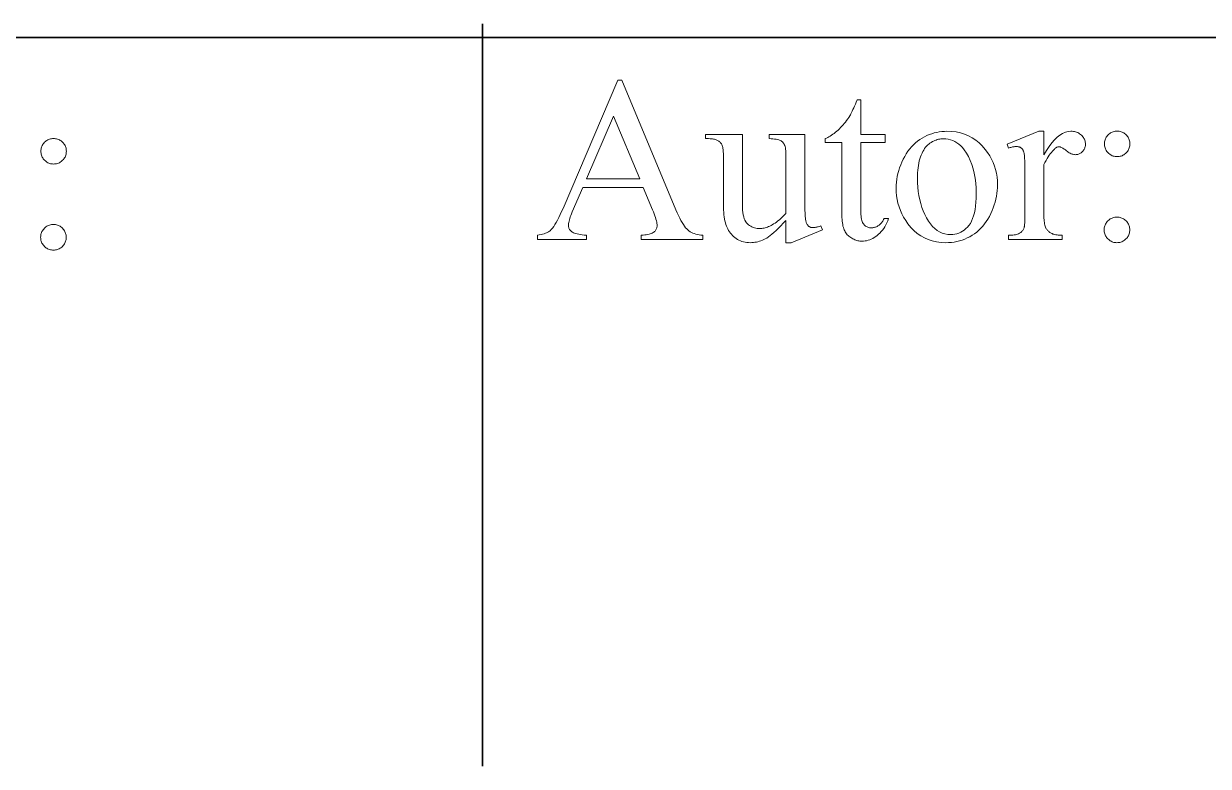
# Model space of a CAD drawing. Extents: x 0 to 297, y 0 to 210.
# Drawn here: x 179.79 to 202.11, y 20.26 to 34.26 of the extents above; entities that cross this region are included whole.
import ezdxf

# ---------------------------------------------------------------- set-up
doc = ezdxf.new("R2010")
doc.units = 0

msp = doc.modelspace()

# ---------------------------------------------------------------- linework, layer by layer
at = {"color": 7, "lineweight": 35, "ltscale": 0.35}
msp.add_line((188.434967, 20.259727), (188.434967, 34.259727), dxfattribs=at)
at = {"color": 7, "lineweight": 35}
msp.add_line((162, 34), (287, 34), dxfattribs=at)
at = {"color": 7, "lineweight": 13}
for points in [[(191.462494, 31.173923), (190.32695, 31.173923), (190.12796, 30.711054), (190.113983, 30.677744), (190.101486, 30.646166), (190.090454, 30.616318), (190.080902, 30.5882), (190.072815, 30.561811), (190.066193, 30.537153), (190.061035, 30.514227), (190.057358, 30.493029), (190.055161, 30.473562), (190.054428, 30.455828), (190.055054, 30.442579), (190.056976, 30.429655), (190.060165, 30.417055), (190.064636, 30.404781), (190.070374, 30.392832), (190.077393, 30.381205), (190.085693, 30.369904), (190.095261, 30.358927), (190.10611, 30.348274), (190.118225, 30.337946), (190.132477, 30.328138), (190.149673, 30.319042), (190.169846, 30.310661), (190.192978, 30.302994), (190.21907, 30.29604), (190.248138, 30.289799), (190.280151, 30.284273), (190.31514, 30.279461), (190.353088, 30.275362), (190.393997, 30.271976), (190.393997, 30.191948), (189.470428, 30.191948), (189.470428, 30.271976), (189.505905, 30.27866), (189.538773, 30.285732), (189.569061, 30.293196), (189.596741, 30.301046), (189.621841, 30.309288), (189.644333, 30.317917), (189.66423, 30.326937), (189.681534, 30.336346), (189.696243, 30.346144), (189.708359, 30.356331), (189.730652, 30.379236), (189.753433, 30.406425), (189.776672, 30.437897), (189.8004, 30.47365), (189.824615, 30.513685), (189.849289, 30.558004), (189.874451, 30.606606), (189.90007, 30.659489), (189.926178, 30.716656), (189.952759, 30.778105), (190.984482, 33.191948), (191.060196, 33.191948), (192.0811, 30.75215), (192.10553, 30.695383), (192.129501, 30.642748), (192.15303, 30.594244), (192.176102, 30.549871), (192.198715, 30.50963), (192.220871, 30.47352), (192.242569, 30.44154), (192.263824, 30.413692), (192.284622, 30.389977), (192.304962, 30.37039), (192.325867, 30.353638), (192.348358, 30.338423), (192.372421, 30.324741), (192.398056, 30.312597), (192.425278, 30.301987), (192.454071, 30.292913), (192.484451, 30.285376), (192.516418, 30.279373), (192.549942, 30.274908), (192.585068, 30.271976), (192.585068, 30.191948), (191.427887, 30.191948), (191.427887, 30.271976), (191.461792, 30.274118), (191.493423, 30.277081), (191.522797, 30.280867), (191.549881, 30.285473), (191.574707, 30.290903), (191.597244, 30.297153), (191.617523, 30.304226), (191.635529, 30.31212), (191.651276, 30.320837), (191.664734, 30.330376), (191.676453, 30.340542), (191.68692, 30.351141), (191.696167, 30.362171), (191.704178, 30.373634), (191.710968, 30.38553), (191.716507, 30.39786), (191.720825, 30.410622), (191.723907, 30.423815), (191.725754, 30.437441), (191.726379, 30.451502), (191.72551, 30.471638), (191.722916, 30.49398), (191.718597, 30.51853), (191.71254, 30.545286), (191.704742, 30.574247), (191.695236, 30.605415), (191.68399, 30.63879), (191.671005, 30.67437), (191.656296, 30.712156), (191.639862, 30.75215)], [(195.563431, 32.824249), (195.563431, 32.173203), (196.026306, 32.173203), (196.026306, 32.021797), (195.563431, 32.021797), (195.563431, 30.737009), (195.56398, 30.699764), (195.565643, 30.665026), (195.568405, 30.632799), (195.572266, 30.603081), (195.577225, 30.575871), (195.583298, 30.551168), (195.590454, 30.528978), (195.59874, 30.509295), (195.608109, 30.492121), (195.618591, 30.477457), (195.629929, 30.464716), (195.641907, 30.453318), (195.65451, 30.44326), (195.667725, 30.434544), (195.68158, 30.427168), (195.69606, 30.421133), (195.711182, 30.416439), (195.726913, 30.413088), (195.743271, 30.411076), (195.760269, 30.410404), (195.77449, 30.410849), (195.788635, 30.412178), (195.802704, 30.414396), (195.816666, 30.4175), (195.830551, 30.42149), (195.84436, 30.426367), (195.858078, 30.432133), (195.871704, 30.438784), (195.885239, 30.446321), (195.898697, 30.454746), (195.911804, 30.464035), (195.924301, 30.474169), (195.936203, 30.485146), (195.947479, 30.496965), (195.958176, 30.50963), (195.968246, 30.523138), (195.977722, 30.537489), (195.986588, 30.552683), (195.994858, 30.568722), (196.002518, 30.585604), (196.086868, 30.585604), (196.071106, 30.544258), (196.054077, 30.505013), (196.035797, 30.467863), (196.016266, 30.432814), (195.995483, 30.39986), (195.97345, 30.369007), (195.95015, 30.34025), (195.925598, 30.313591), (195.899796, 30.289032), (195.872742, 30.266569), (195.844971, 30.246227), (195.817017, 30.228025), (195.788895, 30.211966), (195.760605, 30.198048), (195.732147, 30.18627), (195.703506, 30.176634), (195.674698, 30.16914), (195.645706, 30.163786), (195.616562, 30.160574), (195.587234, 30.159504), (195.567368, 30.160055), (195.547607, 30.161711), (195.527924, 30.164467), (195.508316, 30.168329), (195.488815, 30.173292), (195.469391, 30.179359), (195.450058, 30.186529), (195.430801, 30.194803), (195.411636, 30.20418), (195.392563, 30.214659), (195.374023, 30.226166), (195.356491, 30.238625), (195.339935, 30.252035), (195.324387, 30.266396), (195.30983, 30.28171), (195.296265, 30.297976), (195.283707, 30.315193), (195.272125, 30.333361), (195.261551, 30.352482), (195.251968, 30.372553), (195.243347, 30.394215), (195.235626, 30.418104), (195.228806, 30.444223), (195.2229, 30.472569), (195.217911, 30.503141), (195.213821, 30.535942), (195.210632, 30.570971), (195.208374, 30.608227), (195.207001, 30.647713), (195.206543, 30.689425), (195.206543, 32.021797), (194.892929, 32.021797), (194.892929, 32.093174), (194.916763, 32.103352), (194.94072, 32.114845), (194.964783, 32.127663), (194.988953, 32.141796), (195.013229, 32.157249), (195.037628, 32.174023), (195.062119, 32.192116), (195.086716, 32.211529), (195.111435, 32.232262), (195.136261, 32.254314), (195.160858, 32.277447), (195.184921, 32.301422), (195.208435, 32.326241), (195.23143, 32.351906), (195.25386, 32.37841), (195.275757, 32.405762), (195.297119, 32.433956), (195.317947, 32.462994), (195.338226, 32.492874), (195.357956, 32.523598), (195.368301, 32.541401), (195.37941, 32.561928), (195.391312, 32.585178), (195.403976, 32.611156), (195.417435, 32.639858), (195.431671, 32.671284), (195.446686, 32.705437), (195.462463, 32.742317), (195.479034, 32.781918), (195.496384, 32.824249)], [(191.401932, 31.333981), (190.904465, 32.519272), (190.393997, 31.333981)], [(194.510086, 32.173203), (194.510086, 30.972771), (194.510239, 30.90666), (194.510727, 30.845892), (194.511536, 30.790466), (194.51268, 30.740383), (194.514145, 30.695642), (194.515915, 30.656244), (194.518036, 30.622189), (194.520462, 30.593477), (194.523224, 30.570107), (194.526306, 30.552078), (194.529739, 30.537186), (194.533569, 30.523224), (194.537796, 30.510193), (194.542389, 30.498091), (194.547394, 30.486919), (194.55278, 30.476677), (194.558548, 30.467365), (194.564713, 30.458984), (194.571274, 30.451534), (194.578217, 30.445011), (194.585464, 30.439259), (194.592972, 30.434111), (194.600693, 30.429569), (194.608673, 30.425632), (194.616882, 30.4223), (194.62532, 30.419577), (194.634003, 30.417456), (194.642929, 30.415941), (194.652084, 30.415033), (194.661484, 30.41473), (194.675079, 30.415098), (194.688995, 30.416203), (194.703278, 30.418039), (194.717896, 30.420614), (194.732864, 30.423923), (194.748184, 30.427969), (194.76384, 30.432749), (194.779846, 30.438263), (194.796204, 30.444515), (194.812897, 30.451502), (194.84317, 30.375797), (194.250534, 30.131386), (194.153198, 30.131386), (194.153198, 30.550997), (194.103363, 30.497681), (194.055954, 30.448473), (194.010956, 30.403376), (193.968399, 30.362389), (193.928253, 30.32551), (193.890533, 30.292742), (193.855225, 30.264082), (193.822357, 30.239532), (193.791901, 30.219093), (193.76387, 30.202763), (193.736893, 30.189201), (193.709625, 30.177067), (193.682037, 30.166361), (193.65416, 30.157082), (193.625977, 30.149229), (193.597488, 30.142805), (193.56871, 30.13781), (193.539612, 30.134241), (193.510223, 30.132099), (193.48053, 30.131386), (193.447662, 30.132349), (193.41568, 30.135235), (193.384583, 30.140049), (193.354385, 30.146786), (193.325058, 30.155449), (193.296631, 30.166037), (193.269089, 30.178549), (193.242432, 30.192986), (193.21666, 30.209349), (193.191772, 30.227636), (193.168076, 30.247438), (193.145874, 30.268343), (193.125168, 30.290352), (193.105942, 30.313461), (193.088226, 30.337677), (193.071991, 30.362993), (193.057251, 30.389414), (193.043991, 30.416937), (193.032242, 30.445564), (193.021973, 30.475294), (193.012939, 30.506828), (193.004852, 30.540874), (192.997711, 30.577427), (192.991531, 30.616489), (192.986298, 30.658062), (192.98201, 30.702143), (192.978683, 30.748732), (192.976303, 30.797831), (192.974869, 30.84944), (192.974396, 30.903555), (192.974396, 31.788198), (192.974091, 31.815453), (192.973175, 31.840975), (192.971664, 31.864767), (192.969543, 31.886829), (192.966827, 31.90716), (192.963486, 31.925762), (192.959549, 31.942633), (192.955017, 31.957773), (192.94986, 31.971184), (192.944107, 31.982864), (192.937759, 31.993429), (192.930832, 32.003498), (192.923309, 32.013069), (192.915222, 32.022144), (192.906525, 32.03072), (192.897263, 32.038795), (192.887405, 32.046379), (192.876968, 32.053463), (192.865952, 32.060047), (192.854355, 32.066135), (192.841492, 32.071663), (192.826706, 32.076561), (192.809998, 32.080833), (192.791367, 32.08448), (192.770813, 32.087494), (192.748322, 32.089886), (192.723907, 32.091648), (192.697586, 32.092785), (192.669327, 32.093292), (192.639145, 32.093174), (192.639145, 32.173203), (193.333435, 32.173203), (193.333435, 30.847319), (193.334412, 30.793852), (193.337296, 30.74419), (193.342102, 30.698336), (193.348846, 30.656288), (193.357498, 30.618048), (193.368088, 30.583614), (193.3806, 30.552986), (193.39505, 30.526165), (193.411407, 30.503153), (193.429688, 30.483946), (193.449341, 30.467506), (193.469788, 30.452799), (193.491043, 30.439821), (193.513092, 30.428574), (193.53595, 30.419056), (193.559601, 30.41127), (193.584045, 30.405214), (193.609299, 30.400888), (193.635361, 30.398293), (193.662216, 30.397427), (193.681061, 30.398012), (193.700409, 30.399763), (193.720245, 30.402683), (193.740601, 30.406771), (193.761429, 30.412027), (193.782776, 30.418451), (193.804611, 30.426043), (193.826935, 30.434803), (193.849762, 30.444731), (193.873093, 30.455828), (193.89711, 30.468567), (193.922028, 30.483425), (193.947815, 30.500404), (193.974487, 30.519505), (194.00206, 30.540722), (194.030518, 30.56406), (194.05986, 30.589518), (194.090088, 30.617096), (194.121201, 30.646793), (194.153198, 30.67861), (194.153198, 31.801176), (194.152588, 31.833826), (194.150726, 31.86429), (194.147644, 31.892572), (194.143341, 31.918667), (194.137787, 31.942579), (194.131012, 31.964306), (194.122986, 31.983847), (194.113739, 32.001205), (194.103271, 32.016376), (194.091553, 32.029366), (194.077896, 32.04071), (194.061569, 32.050953), (194.042603, 32.060093), (194.02095, 32.068127), (193.996658, 32.075058), (193.969696, 32.080887), (193.940063, 32.085613), (193.907791, 32.089237), (193.872849, 32.091755), (193.835251, 32.093174), (193.835251, 32.173203)], [(197.187805, 32.231602), (197.276001, 32.228184), (197.360672, 32.217934), (197.441772, 32.200844), (197.519333, 32.176922), (197.593353, 32.146164), (197.663818, 32.108574), (197.730743, 32.064148), (197.794113, 32.012886), (197.853943, 31.954788), (197.910233, 31.889856), (197.954193, 31.830593), (197.993546, 31.769598), (198.028259, 31.706873), (198.05835, 31.642416), (198.083801, 31.576231), (198.10463, 31.508314), (198.120834, 31.438667), (198.132401, 31.36729), (198.139343, 31.294184), (198.141663, 31.219345), (198.140381, 31.166073), (198.136551, 31.112669), (198.130173, 31.059135), (198.121246, 31.005474), (198.109756, 30.951681), (198.095718, 30.897758), (198.079132, 30.843708), (198.059982, 30.789526), (198.0383, 30.735214), (198.014053, 30.680773), (197.987564, 30.627607), (197.959152, 30.577124), (197.928818, 30.529324), (197.896561, 30.484205), (197.862366, 30.441767), (197.826263, 30.402012), (197.788223, 30.364941), (197.74826, 30.330549), (197.706375, 30.29884), (197.662567, 30.269814), (197.617294, 30.243513), (197.570984, 30.21998), (197.523682, 30.199215), (197.475342, 30.181219), (197.425995, 30.165993), (197.375641, 30.153534), (197.324249, 30.143845), (197.271851, 30.136923), (197.218445, 30.132771), (197.164017, 30.131386), (197.076309, 30.134954), (196.992279, 30.14566), (196.911926, 30.163506), (196.835251, 30.188488), (196.762238, 30.220608), (196.692917, 30.259865), (196.627274, 30.306259), (196.565308, 30.359793), (196.507019, 30.420464), (196.452408, 30.488272), (196.41008, 30.549135), (196.372208, 30.611471), (196.338791, 30.67528), (196.30983, 30.740557), (196.285309, 30.807304), (196.265259, 30.875525), (196.249664, 30.945213), (196.238525, 31.016375), (196.231842, 31.089006), (196.229614, 31.163109), (196.230972, 31.217583), (196.235031, 31.271992), (196.241791, 31.326336), (196.251251, 31.380613), (196.263412, 31.434828), (196.27829, 31.488977), (196.295868, 31.543062), (196.316132, 31.597082), (196.339127, 31.651035), (196.364807, 31.704926), (196.3927, 31.757378), (196.422302, 31.807016), (196.453598, 31.853844), (196.486618, 31.89786), (196.521347, 31.939064), (196.557785, 31.977455), (196.595932, 32.013035), (196.635773, 32.045807), (196.677338, 32.075764), (196.720612, 32.102905), (196.764999, 32.127357), (196.809891, 32.149239), (196.855316, 32.168541), (196.90126, 32.185272), (196.947723, 32.199429), (196.99469, 32.21101), (197.042191, 32.22002), (197.09021, 32.226456), (197.138748, 32.230316)], [(199.013321, 32.231602), (199.013321, 31.786036), (199.063202, 31.870693), (199.113342, 31.94644), (199.163742, 32.013275), (199.214386, 32.071198), (199.265305, 32.120209), (199.316483, 32.160313), (199.36792, 32.191502), (199.419617, 32.213779), (199.471573, 32.227146), (199.523773, 32.231602), (199.547165, 32.230877), (199.569717, 32.228703), (199.591461, 32.225082), (199.612381, 32.220009), (199.632462, 32.213486), (199.651733, 32.205517), (199.670197, 32.196098), (199.68782, 32.185226), (199.70462, 32.172909), (199.720612, 32.159142), (199.735397, 32.144424), (199.748642, 32.12925), (199.760315, 32.113625), (199.770447, 32.097542), (199.779007, 32.081009), (199.786011, 32.064018), (199.791473, 32.046574), (199.795364, 32.028675), (199.797699, 32.010323), (199.798477, 31.991516), (199.797913, 31.974903), (199.796219, 31.958811), (199.793411, 31.943239), (199.789474, 31.928185), (199.784409, 31.913649), (199.778229, 31.899633), (199.77092, 31.886137), (199.762482, 31.873159), (199.75293, 31.860701), (199.742233, 31.848761), (199.730774, 31.837666), (199.718872, 31.827738), (199.706543, 31.818977), (199.693787, 31.811386), (199.680588, 31.804962), (199.666962, 31.799706), (199.652908, 31.795618), (199.638412, 31.792698), (199.623489, 31.790945), (199.608139, 31.790361), (199.592804, 31.791107), (199.577118, 31.793346), (199.561066, 31.797077), (199.544632, 31.802301), (199.527832, 31.809017), (199.510681, 31.817226), (199.493149, 31.826925), (199.47525, 31.83812), (199.456985, 31.850805), (199.438339, 31.864983), (199.420013, 31.879162), (199.402649, 31.891848), (199.386276, 31.90304), (199.370865, 31.912741), (199.35643, 31.92095), (199.342957, 31.927666), (199.330475, 31.932888), (199.318954, 31.936619), (199.308411, 31.938858), (199.298828, 31.939604), (199.290985, 31.939173), (199.283005, 31.937874), (199.274887, 31.935711), (199.266647, 31.932684), (199.258286, 31.928789), (199.249786, 31.924032), (199.24115, 31.918407), (199.232391, 31.911919), (199.223495, 31.904566), (199.214478, 31.896345), (199.194946, 31.877464), (199.175293, 31.856289), (199.155502, 31.832821), (199.135574, 31.80706), (199.115524, 31.779007), (199.095352, 31.748661), (199.075043, 31.716021), (199.054596, 31.681089), (199.034027, 31.643866), (199.013321, 31.604349), (199.013321, 30.654818), (199.013733, 30.622742), (199.014969, 30.592266), (199.017029, 30.563391), (199.019897, 30.536116), (199.023605, 30.510441), (199.028122, 30.486368), (199.033463, 30.463894), (199.039627, 30.443022), (199.046616, 30.42375), (199.054428, 30.406078), (199.060486, 30.394594), (199.067398, 30.383497), (199.07518, 30.372791), (199.083832, 30.362474), (199.093353, 30.352547), (199.103729, 30.343008), (199.11499, 30.333858), (199.12709, 30.325098), (199.140076, 30.316729), (199.153915, 30.308746), (199.168823, 30.30135), (199.184982, 30.294731), (199.202393, 30.288891), (199.221054, 30.283829), (199.240982, 30.279547), (199.262146, 30.276043), (199.284576, 30.273317), (199.308258, 30.271372), (199.333206, 30.270203), (199.35939, 30.269814), (199.35939, 30.191948), (198.344971, 30.191948), (198.344971, 30.269814), (198.374481, 30.27029), (198.40242, 30.271717), (198.428818, 30.274096), (198.453644, 30.277428), (198.476913, 30.28171), (198.498627, 30.286943), (198.518799, 30.293131), (198.537399, 30.300268), (198.554443, 30.308357), (198.569916, 30.317398), (198.580414, 30.324732), (198.590256, 30.332886), (198.599442, 30.341862), (198.607986, 30.35166), (198.615891, 30.36228), (198.623138, 30.373722), (198.62973, 30.385986), (198.635681, 30.399071), (198.640976, 30.412979), (198.64563, 30.427708), (198.647675, 30.436424), (198.649521, 30.447866), (198.651138, 30.462034), (198.652542, 30.478928), (198.653732, 30.498545), (198.654709, 30.520887), (198.655472, 30.545956), (198.656006, 30.57375), (198.656326, 30.604269), (198.656433, 30.637514), (198.656433, 31.405357), (198.656296, 31.471771), (198.655884, 31.532583), (198.655182, 31.587791), (198.65419, 31.637398), (198.652924, 31.681404), (198.651382, 31.719807), (198.649551, 31.752607), (198.647446, 31.779806), (198.64505, 31.801403), (198.64238, 31.817398), (198.639328, 31.830235), (198.635803, 31.84236), (198.631805, 31.853767), (198.627335, 31.864464), (198.622375, 31.874447), (198.616943, 31.883715), (198.611038, 31.892269), (198.60466, 31.900108), (198.597809, 31.907236), (198.590469, 31.913649), (198.582718, 31.919403), (198.5746, 31.924551), (198.566101, 31.929092), (198.557251, 31.933029), (198.548019, 31.936359), (198.538437, 31.939085), (198.528473, 31.941206), (198.518143, 31.942719), (198.507446, 31.943628), (198.496384, 31.94393), (198.482803, 31.943605), (198.468872, 31.942633), (198.45459, 31.941011), (198.439972, 31.93874), (198.425003, 31.93582), (198.409698, 31.932251), (198.394028, 31.928034), (198.378021, 31.923166), (198.361679, 31.91765), (198.344971, 31.911486), (198.323349, 31.989353), (198.922485, 32.231602)], [(200.395447, 32.233765), (200.415054, 32.233063), (200.434082, 32.230953), (200.452515, 32.22744), (200.470367, 32.222519), (200.48764, 32.21619), (200.504333, 32.208458), (200.520432, 32.199318), (200.53595, 32.188774), (200.550888, 32.176826), (200.565231, 32.163467), (200.578598, 32.149117), (200.590546, 32.134182), (200.601089, 32.118664), (200.610229, 32.102562), (200.617966, 32.085873), (200.624283, 32.068604), (200.629211, 32.050747), (200.632721, 32.032307), (200.634827, 32.013287), (200.635529, 31.993679), (200.634827, 31.974072), (200.632721, 31.955048), (200.629211, 31.936609), (200.624283, 31.918755), (200.617966, 31.901484), (200.610229, 31.884796), (200.601089, 31.868692), (200.590546, 31.853174), (200.578598, 31.838238), (200.565231, 31.823887), (200.550888, 31.810532), (200.53595, 31.79858), (200.520432, 31.788036), (200.504333, 31.778898), (200.48764, 31.771166), (200.470367, 31.764839), (200.452515, 31.759918), (200.434082, 31.756403), (200.415054, 31.754295), (200.395447, 31.753592), (200.375839, 31.754295), (200.356812, 31.756403), (200.338379, 31.759918), (200.320526, 31.764839), (200.303253, 31.771166), (200.28656, 31.778898), (200.270462, 31.788036), (200.254944, 31.79858), (200.240005, 31.810532), (200.225662, 31.823887), (200.212296, 31.838238), (200.200348, 31.853174), (200.189804, 31.868692), (200.180664, 31.884796), (200.172928, 31.901484), (200.166611, 31.918755), (200.161682, 31.936609), (200.158173, 31.955048), (200.156067, 31.974072), (200.155365, 31.993679), (200.156067, 32.013287), (200.158173, 32.032307), (200.161682, 32.050747), (200.166611, 32.068604), (200.172928, 32.085873), (200.180664, 32.102562), (200.189804, 32.118664), (200.200348, 32.134182), (200.212296, 32.149117), (200.225662, 32.163467), (200.240005, 32.176826), (200.254944, 32.188774), (200.270462, 32.199318), (200.28656, 32.208458), (200.303253, 32.21619), (200.320526, 32.222519), (200.338379, 32.22744), (200.356812, 32.230953), (200.375839, 32.233063)], [(180.353271, 32.094448), (180.372894, 32.093746), (180.391907, 32.091637), (180.410355, 32.088123), (180.428207, 32.083202), (180.44548, 32.076874), (180.462158, 32.069141), (180.478271, 32.060005), (180.49379, 32.049458), (180.508728, 32.03751), (180.523071, 32.024151), (180.536423, 32.0098), (180.54837, 31.994865), (180.558929, 31.979347), (180.568054, 31.963243), (180.57579, 31.946556), (180.582123, 31.929287), (180.587036, 31.91143), (180.590561, 31.892992), (180.592667, 31.873968), (180.593369, 31.854362), (180.592667, 31.834755), (180.590561, 31.815731), (180.587036, 31.797293), (180.582123, 31.779438), (180.57579, 31.762167), (180.568054, 31.74548), (180.558929, 31.729376), (180.54837, 31.713858), (180.536423, 31.698921), (180.523071, 31.68457), (180.508728, 31.671215), (180.49379, 31.659264), (180.478271, 31.64872), (180.462158, 31.639582), (180.44548, 31.631849), (180.428207, 31.625523), (180.410355, 31.620602), (180.391907, 31.617086), (180.372894, 31.614979), (180.353271, 31.614275), (180.333679, 31.614979), (180.314651, 31.617086), (180.296204, 31.620602), (180.278351, 31.625523), (180.261078, 31.631849), (180.2444, 31.639582), (180.228302, 31.64872), (180.212769, 31.659264), (180.197845, 31.671215), (180.183487, 31.68457), (180.170135, 31.698921), (180.158188, 31.713858), (180.147644, 31.729376), (180.138504, 31.74548), (180.130768, 31.762167), (180.124435, 31.779438), (180.119522, 31.797293), (180.115997, 31.815731), (180.113892, 31.834755), (180.11319, 31.854362), (180.113892, 31.873968), (180.115997, 31.892992), (180.119522, 31.91143), (180.124435, 31.929287), (180.130768, 31.946556), (180.138504, 31.963243), (180.147644, 31.979347), (180.158188, 31.994865), (180.170135, 32.0098), (180.183487, 32.024151), (180.197845, 32.03751), (180.212769, 32.049458), (180.228302, 32.060005), (180.2444, 32.069141), (180.261078, 32.076874), (180.278351, 32.083202), (180.296204, 32.088123), (180.314651, 32.091637), (180.333679, 32.093746)], [(197.120758, 32.091011), (197.097809, 32.090328), (197.07486, 32.088284), (197.05188, 32.084877), (197.02887, 32.080109), (197.005844, 32.073978), (196.982803, 32.066483), (196.959732, 32.057625), (196.936646, 32.047405), (196.913528, 32.035824), (196.890396, 32.022877), (196.867706, 32.008224), (196.845886, 31.991516), (196.824966, 31.972752), (196.804916, 31.951933), (196.785767, 31.92906), (196.767502, 31.904133), (196.750122, 31.87715), (196.733627, 31.848112), (196.718018, 31.81702), (196.703308, 31.783873), (196.689743, 31.748726), (196.677612, 31.71163), (196.666901, 31.67259), (196.657623, 31.631601), (196.649765, 31.588667), (196.643341, 31.543787), (196.638351, 31.496958), (196.634781, 31.448185), (196.632645, 31.397463), (196.631927, 31.344795), (196.633652, 31.259468), (196.638809, 31.176519), (196.6474, 31.095949), (196.659439, 31.017759), (196.674911, 30.941948), (196.693832, 30.868517), (196.716187, 30.797462), (196.741974, 30.72879), (196.77121, 30.662497), (196.803879, 30.598581), (196.839371, 30.538992), (196.877029, 30.485676), (196.916885, 30.438631), (196.958923, 30.39786), (197.003143, 30.363361), (197.049545, 30.335135), (197.098145, 30.313181), (197.148911, 30.297499), (197.201874, 30.28809), (197.257019, 30.284954), (197.298248, 30.286684), (197.337997, 30.291876), (197.376282, 30.300528), (197.413101, 30.312639), (197.448441, 30.328213), (197.482315, 30.347248), (197.514709, 30.369741), (197.545639, 30.395697), (197.575104, 30.425114), (197.603088, 30.457991), (197.628983, 30.495085), (197.652145, 30.537153), (197.672577, 30.584198), (197.690292, 30.636215), (197.705292, 30.693211), (197.717545, 30.755178), (197.727097, 30.822121), (197.733902, 30.894039), (197.737991, 30.970932), (197.739349, 31.052799), (197.737076, 31.156101), (197.73027, 31.254904), (197.718918, 31.349209), (197.703018, 31.439014), (197.682571, 31.524321), (197.657593, 31.605127), (197.628067, 31.681437), (197.594009, 31.753246), (197.555389, 31.820557), (197.512238, 31.883368), (197.480682, 31.922821), (197.447449, 31.958118), (197.412506, 31.989265), (197.3759, 32.016258), (197.337585, 32.039101), (197.297592, 32.057789), (197.25592, 32.072323), (197.212555, 32.082706), (197.167496, 32.088936)], [(200.391113, 30.613722), (200.411133, 30.613008), (200.430527, 30.610867), (200.449295, 30.607298), (200.467422, 30.602301), (200.48494, 30.595877), (200.501816, 30.588026), (200.518066, 30.578747), (200.533707, 30.568041), (200.548706, 30.555906), (200.56308, 30.542345), (200.576431, 30.527788), (200.588379, 30.512669), (200.598923, 30.496988), (200.608063, 30.480743), (200.615799, 30.463938), (200.622116, 30.446569), (200.627045, 30.428638), (200.630554, 30.410145), (200.63266, 30.39109), (200.633362, 30.371471), (200.63266, 30.351866), (200.630508, 30.332842), (200.626953, 30.314404), (200.621948, 30.296547), (200.615524, 30.279276), (200.607681, 30.26259), (200.598389, 30.246487), (200.587692, 30.230967), (200.575562, 30.216032), (200.561996, 30.201681), (200.54744, 30.188326), (200.532318, 30.176374), (200.516632, 30.165831), (200.500397, 30.156693), (200.483582, 30.14896), (200.466217, 30.142633), (200.448288, 30.137712), (200.429794, 30.134197), (200.410736, 30.132088), (200.391113, 30.131386), (200.371521, 30.132088), (200.352493, 30.134197), (200.334045, 30.137712), (200.316193, 30.142633), (200.29892, 30.14896), (200.282242, 30.156693), (200.266129, 30.165831), (200.25061, 30.176374), (200.235687, 30.188326), (200.221329, 30.201681), (200.207977, 30.216032), (200.196014, 30.230967), (200.185486, 30.246487), (200.176346, 30.26259), (200.16861, 30.279276), (200.162277, 30.296547), (200.157364, 30.314404), (200.153839, 30.332842), (200.151733, 30.351866), (200.151031, 30.371471), (200.151733, 30.39109), (200.153839, 30.410145), (200.157364, 30.428638), (200.162277, 30.446569), (200.16861, 30.463938), (200.176346, 30.480743), (200.185486, 30.496988), (200.196014, 30.512669), (200.207977, 30.527788), (200.221329, 30.542345), (200.235687, 30.555906), (200.25061, 30.568041), (200.266129, 30.578747), (200.282242, 30.588026), (200.29892, 30.595877), (200.316193, 30.602301), (200.334045, 30.607298), (200.352493, 30.610867), (200.371521, 30.613008)], [(180.348953, 30.474405), (180.368973, 30.473692), (180.388367, 30.47155), (180.40712, 30.467981), (180.425262, 30.462984), (180.44278, 30.45656), (180.459656, 30.448709), (180.475906, 30.43943), (180.491531, 30.428724), (180.506531, 30.41659), (180.520905, 30.403028), (180.534271, 30.388472), (180.546219, 30.373352), (180.556763, 30.357672), (180.565903, 30.341427), (180.573624, 30.324621), (180.579956, 30.307253), (180.584869, 30.289322), (180.588394, 30.270828), (180.5905, 30.251774), (180.591202, 30.232155), (180.590485, 30.212549), (180.588348, 30.193525), (180.584778, 30.175087), (180.579788, 30.15723), (180.573364, 30.139959), (180.565506, 30.123274), (180.556229, 30.10717), (180.545517, 30.09165), (180.533386, 30.076715), (180.519821, 30.062365), (180.505264, 30.049009), (180.490143, 30.037058), (180.474472, 30.026514), (180.458221, 30.017376), (180.441422, 30.009644), (180.424057, 30.003317), (180.406128, 29.998396), (180.387634, 29.994881), (180.368576, 29.992771), (180.348953, 29.992069), (180.329346, 29.992771), (180.310318, 29.994881), (180.291885, 29.998396), (180.274033, 30.003317), (180.25676, 30.009644), (180.240067, 30.017376), (180.223969, 30.026514), (180.20845, 30.037058), (180.193512, 30.049009), (180.179169, 30.062365), (180.165802, 30.076715), (180.153854, 30.09165), (180.143311, 30.10717), (180.134171, 30.123274), (180.126434, 30.139959), (180.120117, 30.15723), (180.115189, 30.175087), (180.111679, 30.193525), (180.109573, 30.212549), (180.108871, 30.232155), (180.109573, 30.251774), (180.111679, 30.270828), (180.115189, 30.289322), (180.120117, 30.307253), (180.126434, 30.324621), (180.134171, 30.341427), (180.143311, 30.357672), (180.153854, 30.373352), (180.165802, 30.388472), (180.179169, 30.403028), (180.193512, 30.41659), (180.20845, 30.428724), (180.223969, 30.43943), (180.240067, 30.448709), (180.25676, 30.45656), (180.274033, 30.462984), (180.291885, 30.467981), (180.310318, 30.47155), (180.329346, 30.473692)]]:
    msp.add_lwpolyline(points, close=True, dxfattribs=at)

doc.saveas('drawing.dxf')
